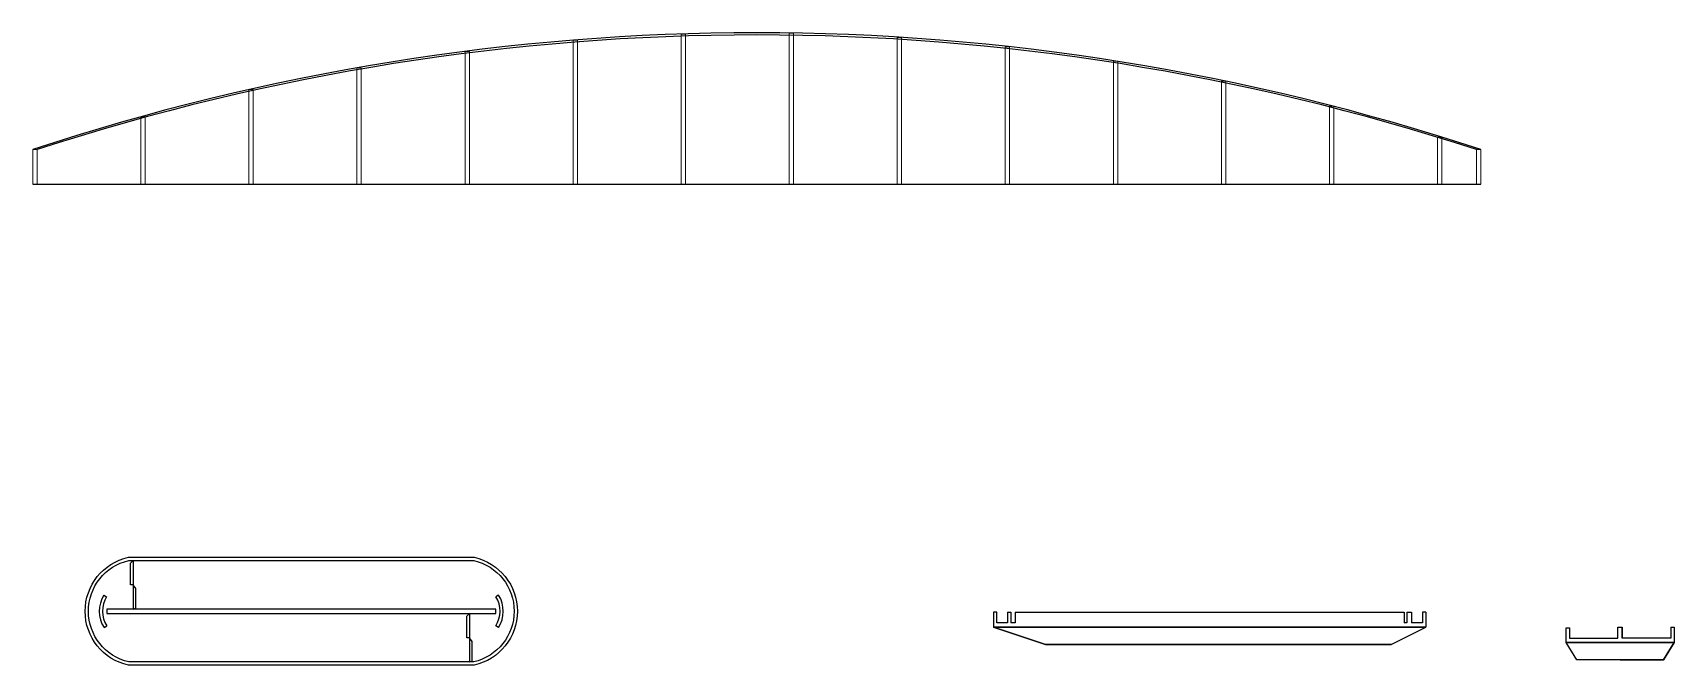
# Model space of a CAD drawing. Header units: metres. Extents: x 2572 to 5235, y 1556 to 2684.
# Drawn here: x 5158.6 to 5234.5, y 2597.9 to 2627.2 of the extents above; entities that cross this region are included whole.
import ezdxf

# ---------------------------------------------------------------- set-up
doc = ezdxf.new("R2010")
doc.units = ezdxf.units.M
doc.layers.add('VIGAS DE LOSA1', color=190, linetype='Continuous', lineweight=9)

msp = doc.modelspace()

# ---------------------------------------------------------------- linework, layer by layer
for points in [[(5158.577, 2620.15), (5225.577, 2620.15)], [(5163.223, 2602.724), (5163.223, 2600.474), (5163.344, 2600.509), (5163.344, 2601.422), (5163.223, 2601.599), (5163.102, 2601.599), (5163.102, 2602.594), (5163.223, 2602.724)], [(5161.866, 2601.121), (5161.993, 2601.041)], [(5180.132, 2601.121), (5180.005, 2601.041)], [(5170.999, 2600.274), (5179.999, 2600.274), (5179.999, 2600.474), (5161.999, 2600.474), (5161.999, 2600.274), (5170.999, 2600.274)], [(5178.779, 2600.274), (5178.779, 2598.024), (5178.9, 2598.059), (5178.9, 2598.972), (5178.779, 2599.149), (5178.658, 2599.149), (5178.658, 2600.144), (5178.779, 2600.274)], [(5203.033, 2600.337), (5203.033, 2599.637), (5223.033, 2599.637)], [(5203.183, 2600.337), (5203.033, 2600.337)], [(5203.685, 2599.837), (5203.183, 2599.837), (5203.183, 2600.337)], [(5203.685, 2600.337), (5203.835, 2600.337)], [(5203.685, 2600.337), (5203.685, 2599.837)], [(5203.835, 2600.337), (5203.835, 2599.837)], [(5204.033, 2599.837), (5203.835, 2599.837)], [(5204.033, 2600.337), (5222.033, 2600.337)], [(5204.033, 2600.337), (5204.033, 2599.837)], [(5222.033, 2600.337), (5222.033, 2599.837)], [(5222.158, 2599.837), (5222.033, 2599.837)], [(5222.158, 2600.337), (5222.158, 2599.837)], [(5222.158, 2600.337), (5222.38, 2600.337)], [(5222.38, 2600.337), (5222.38, 2599.837)], [(5222.883, 2600.337), (5222.883, 2599.837), (5222.38, 2599.837)], [(5223.033, 2600.337), (5222.883, 2600.337)], [(5223.033, 2600.337), (5223.033, 2599.637)], [(5161.873, 2599.613), (5162, 2599.694)], [(5180.125, 2599.613), (5179.998, 2599.694)], [(5213.433, 2598.837), (5221.433, 2598.837), (5205.433, 2598.837), (5203.033, 2599.637), (5205.433, 2598.837), (5221.433, 2598.837), (5223.033, 2599.637)], [(5203.033, 2599.637), (5205.433, 2598.837), (5221.433, 2598.837), (5223.033, 2599.637), (5203.033, 2599.637)], [(5234.377, 2599.629), (5234.527, 2599.629), (5234.527, 2598.929), (5229.677, 2598.929), (5229.527, 2598.929), (5229.527, 2599.612), (5229.677, 2599.612)], [(5229.677, 2599.612), (5229.677, 2599.129), (5231.927, 2599.129), (5231.927, 2599.629), (5232.127, 2599.629), (5232.127, 2599.129)], [(5234.377, 2599.629), (5234.377, 2599.129), (5232.127, 2599.129), (5232.127, 2599.629)], [(5213.033, 2598.837), (5213.833, 2598.837)], [(5232.027, 2598.129), (5234.027, 2598.129), (5234.527, 2598.929), (5234.027, 2598.129), (5232.027, 2598.129), (5230.027, 2598.129), (5229.527, 2598.929)], [(5229.527, 2598.929), (5234.527, 2598.929), (5234.027, 2598.129), (5230.027, 2598.129), (5229.527, 2598.929)]]:
    msp.add_lwpolyline(points)
msp.add_lwpolyline([(5170.999, 2602.874), (5178.999, 2602.874, -0.8), (5178.999, 2597.874), (5170.999, 2597.874), (5162.999, 2597.874, -0.8), (5162.999, 2602.874), (5170.999, 2602.874)], format="xyb")
msp.add_lwpolyline([(5170.999, 2602.724), (5178.982, 2602.724, -0.794435), (5178.982, 2598.024), (5170.999, 2598.024), (5163.016, 2598.024, -0.794435), (5163.016, 2602.724)], format="xyb", close=True)
for centre, radius, start, end in [((5192.077, 2520.775), 106.387, 71.64591, 108.35407), ((5192.077, 2520.03), 107.032, 71.87316, 108.12681), ((5163.065, 2600.373), 1.413, 148.04563, 212.50966), ((5163.065, 2600.373), 1.263, 148.04563, 212.50966), ((5178.933, 2600.373), 1.263, 327.49034, 31.95437), ((5178.933, 2600.373), 1.413, 327.49034, 31.95437)]:
    msp.add_arc(centre, radius, start, end)
at = {"layer": 'VIGAS DE LOSA1', "color": 2, "linetype": 'Continuous', "lineweight": 9, "flags": 128}
for points in [[(5193.577, 2620.15), (5193.577, 2627.15), (5193.777, 2627.15), (5193.777, 2620.15)], [(5183.577, 2620.15), (5183.577, 2626.822)], [(5183.577, 2626.822), (5183.777, 2626.822), (5183.777, 2620.15)], [(5188.577, 2620.15), (5188.577, 2627.105)], [(5188.577, 2627.105), (5188.777, 2627.105), (5188.777, 2620.15)], [(5198.777, 2626.951), (5198.577, 2626.951), (5198.577, 2620.15)], [(5198.777, 2620.15), (5198.777, 2626.951)], [(5203.777, 2626.517), (5203.577, 2626.517), (5203.577, 2620.15)], [(5203.777, 2620.15), (5203.777, 2626.517)], [(5178.577, 2620.15), (5178.577, 2626.302)], [(5178.577, 2626.302), (5178.777, 2626.302), (5178.777, 2620.15)], [(5208.777, 2625.843), (5208.577, 2625.843), (5208.577, 2620.15)], [(5208.777, 2620.15), (5208.777, 2625.843)], [(5173.577, 2620.15), (5173.577, 2625.541)], [(5173.577, 2625.541), (5173.777, 2625.541), (5173.777, 2620.15)], [(5213.777, 2624.926), (5213.577, 2624.926), (5213.577, 2620.15)], [(5213.777, 2620.15), (5213.777, 2624.926)], [(5168.577, 2620.15), (5168.577, 2624.534)], [(5168.577, 2624.534), (5168.777, 2624.534), (5168.777, 2620.15)], [(5218.777, 2623.757), (5218.577, 2623.757), (5218.577, 2620.15)], [(5218.777, 2620.15), (5218.777, 2623.757)], [(5163.577, 2620.15), (5163.577, 2623.274)], [(5163.577, 2623.274), (5163.777, 2623.274), (5163.777, 2620.15)], [(5223.777, 2622.33), (5223.577, 2622.33), (5223.577, 2620.15)], [(5223.777, 2620.15), (5223.777, 2622.33)], [(5158.577, 2620.15), (5158.577, 2621.75), (5158.777, 2621.75), (5158.777, 2620.15)], [(5193.577, 2620.15), (5193.577, 2621.139)], [(5225.377, 2620.15), (5225.377, 2621.75), (5225.577, 2621.75), (5225.577, 2620.15)]]:
    msp.add_lwpolyline(points, dxfattribs=at)

doc.saveas('drawing.dxf')
